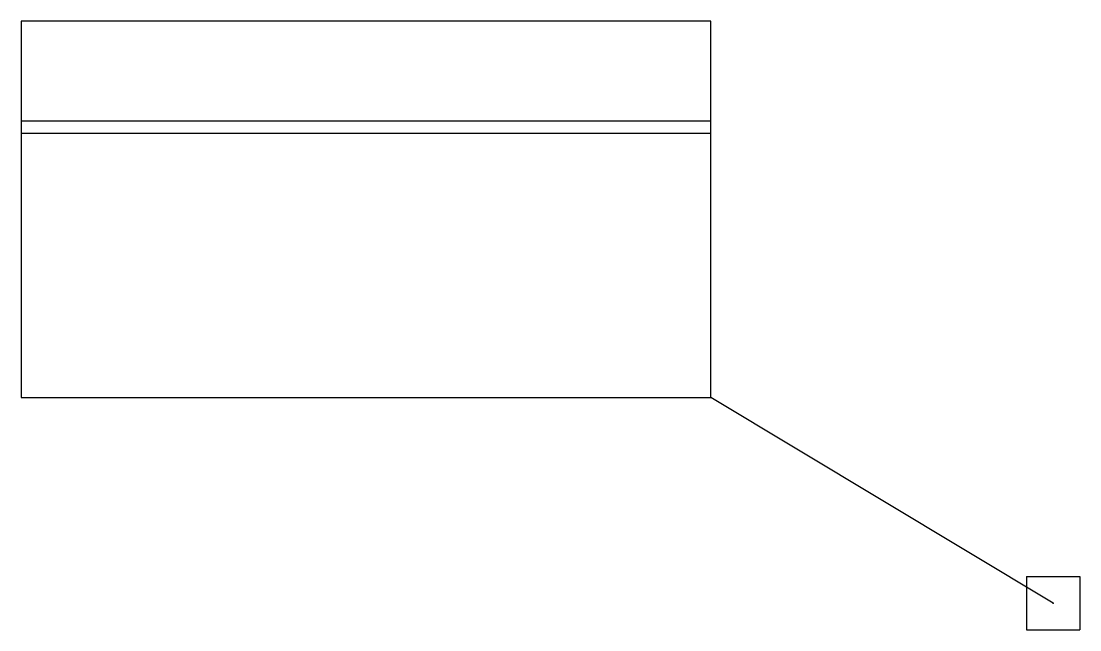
# Model space of a CAD drawing. Header units: metres. Extents: x -58.2 to 1.5, y -1.5 to 32.8.
import ezdxf

# ---------------------------------------------------------------- set-up
doc = ezdxf.new("R2010")
doc.units = ezdxf.units.M
doc.header["$MEASUREMENT"] = 0
doc.layers.add('BM', color=7, linetype='CONTINUOUS')

msp = doc.modelspace()

# ---------------------------------------------------------------- linework, layer by layer
at = {"layer": 'BM', "color": 3}
msp.add_lwpolyline([(-19.309, 32.821), (-58.2, 32.821), (-58.2, 11.609), (-19.309, 11.609)], close=True, dxfattribs=at)
for points in [[(-19.309, 27.188), (-58.2, 27.188)], [(-19.309, 26.485), (-58.2, 26.485)], [(0, 0), (-19.309, 11.609)], [(-1.5, 1.5), (1.5, 1.5)], [(-1.5, 1.5), (-1.5, -1.5)], [(1.5, 1.5), (1.5, -1.5)], [(-1.5, -1.5), (1.5, -1.5)]]:
    msp.add_lwpolyline(points, dxfattribs=at)
msp.add_point((0, 0), dxfattribs=at)

doc.saveas('drawing.dxf')
